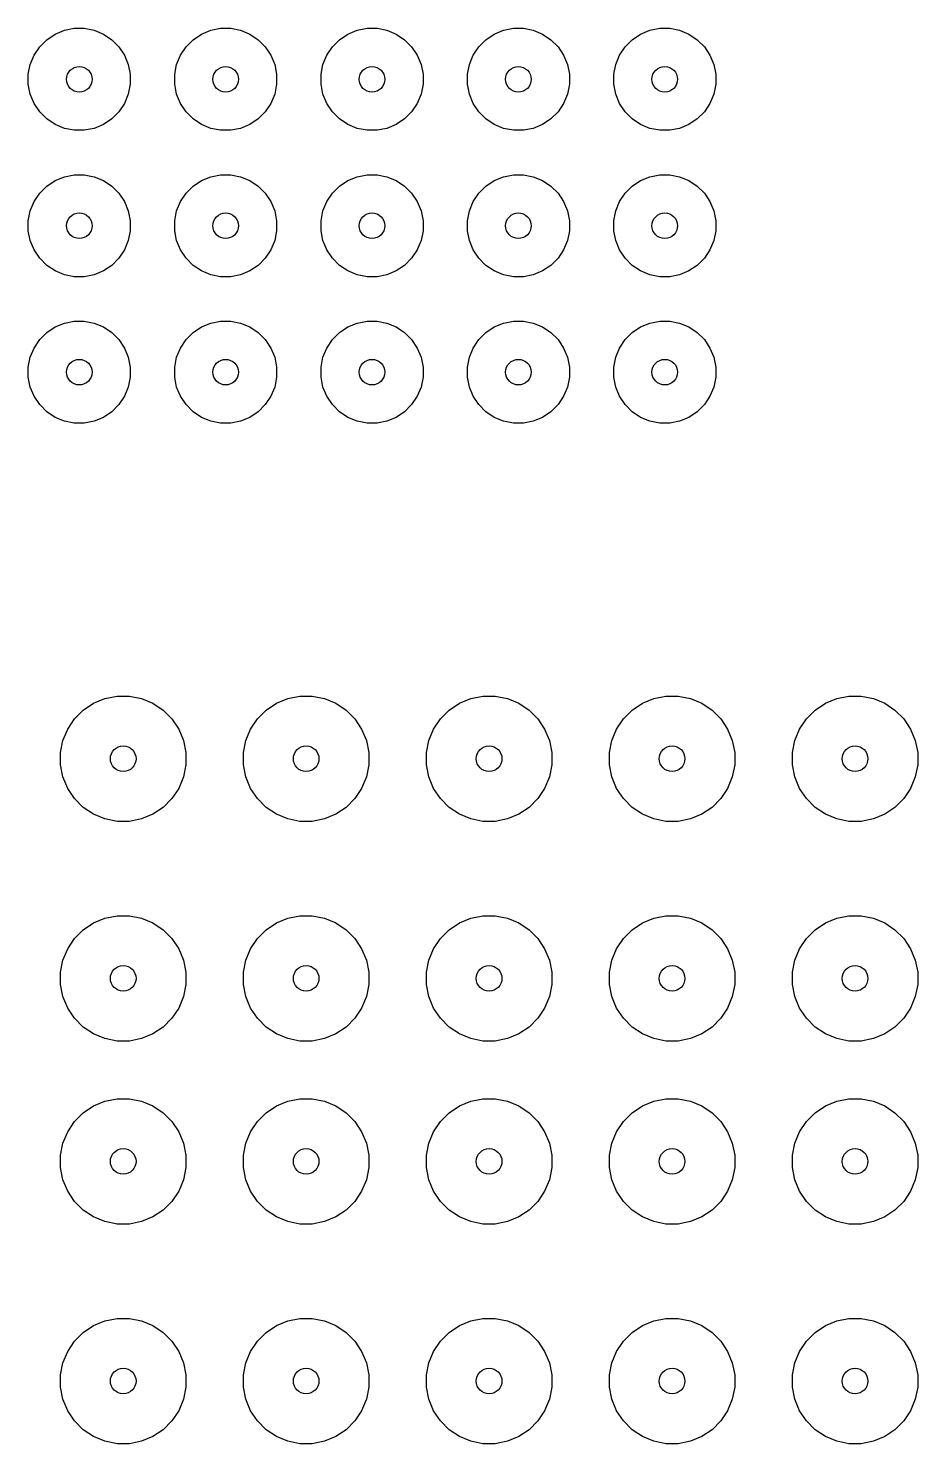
# Model space of a CAD drawing. Header units: inches. Extents: x 0.27 to 5.32, y 0.17 to 3.21.
# Drawn here: x 0.502 to 0.98, y 0.917 to 1.678 of the extents above; entities that cross this region are included whole.
import ezdxf

# ---------------------------------------------------------------- set-up
doc = ezdxf.new("R2010")
doc.units = ezdxf.units.IN
doc.header["$MEASUREMENT"] = 0
doc.layers.add('BLACK', color=250, linetype='CONTINUOUS')

msp = doc.modelspace()

# ---------------------------------------------------------------- linework, layer by layer
at = {"layer": 'BLACK', "linetype": 'CONTINUOUS'}
for p, q in [((0.51149, 1.67193), (0.51599, 1.67493)), ((0.51599, 1.67493), (0.52098, 1.677)), ((0.52098, 1.677), (0.52628, 1.67806)), ((0.52628, 1.67806), (0.53168, 1.67806)), ((0.53168, 1.67806), (0.53698, 1.677)), ((0.53698, 1.677), (0.54197, 1.67493)), ((0.54197, 1.67493), (0.54646, 1.67193)), ((0.59023, 1.67193), (0.59473, 1.67493)), ((0.59473, 1.67493), (0.59972, 1.677)), ((0.59972, 1.677), (0.60502, 1.67806)), ((0.60502, 1.67806), (0.61042, 1.67806)), ((0.61042, 1.67806), (0.61572, 1.677)), ((0.61572, 1.677), (0.62071, 1.67493)), ((0.62071, 1.67493), (0.6252, 1.67193)), ((0.66897, 1.67193), (0.67347, 1.67493)), ((0.67347, 1.67493), (0.67846, 1.677)), ((0.67846, 1.677), (0.68376, 1.67806)), ((0.68376, 1.67806), (0.68916, 1.67806)), ((0.68916, 1.67806), (0.69446, 1.677)), ((0.69446, 1.677), (0.69945, 1.67493)), ((0.69945, 1.67493), (0.70394, 1.67193)), ((0.74771, 1.67193), (0.75221, 1.67493)), ((0.75221, 1.67493), (0.7572, 1.677)), ((0.7572, 1.677), (0.7625, 1.67806)), ((0.7625, 1.67806), (0.7679, 1.67806)), ((0.7679, 1.67806), (0.7732, 1.677)), ((0.7732, 1.677), (0.77819, 1.67493)), ((0.77819, 1.67493), (0.78268, 1.67193)), ((0.82645, 1.67193), (0.83095, 1.67493)), ((0.83095, 1.67493), (0.83594, 1.677)), ((0.83594, 1.677), (0.84124, 1.67806)), ((0.84124, 1.67806), (0.84664, 1.67806)), ((0.84664, 1.67806), (0.85194, 1.677)), ((0.85194, 1.677), (0.85693, 1.67493)), ((0.85693, 1.67493), (0.86142, 1.67193)), ((0.50467, 1.66362), (0.50767, 1.66811)), ((0.50767, 1.66811), (0.51149, 1.67193)), ((0.54646, 1.67193), (0.55028, 1.66811)), ((0.55028, 1.66811), (0.55328, 1.66362)), ((0.58341, 1.66362), (0.58641, 1.66811)), ((0.58641, 1.66811), (0.59023, 1.67193)), ((0.6252, 1.67193), (0.62902, 1.66811)), ((0.62902, 1.66811), (0.63202, 1.66362)), ((0.66215, 1.66362), (0.66515, 1.66811)), ((0.66515, 1.66811), (0.66897, 1.67193)), ((0.70394, 1.67193), (0.70776, 1.66811)), ((0.70776, 1.66811), (0.71076, 1.66362)), ((0.74089, 1.66362), (0.74389, 1.66811)), ((0.74389, 1.66811), (0.74771, 1.67193)), ((0.78268, 1.67193), (0.7865, 1.66811)), ((0.7865, 1.66811), (0.7895, 1.66362)), ((0.81963, 1.66362), (0.82263, 1.66811)), ((0.82263, 1.66811), (0.82645, 1.67193)), ((0.86142, 1.67193), (0.86524, 1.66811)), ((0.86524, 1.66811), (0.86824, 1.66362)), ((0.5026, 1.65863), (0.50467, 1.66362)), ((0.55328, 1.66362), (0.55535, 1.65863)), ((0.58134, 1.65863), (0.58341, 1.66362)), ((0.63202, 1.66362), (0.63409, 1.65863)), ((0.66008, 1.65863), (0.66215, 1.66362)), ((0.71076, 1.66362), (0.71283, 1.65863)), ((0.73882, 1.65863), (0.74089, 1.66362)), ((0.7895, 1.66362), (0.79157, 1.65863)), ((0.81756, 1.65863), (0.81963, 1.66362)), ((0.86824, 1.66362), (0.87031, 1.65863)), ((0.50155, 1.65333), (0.5026, 1.65863)), ((0.50155, 1.64793), (0.50155, 1.65333)), ((0.55535, 1.65863), (0.5564, 1.65333)), ((0.5564, 1.65333), (0.5564, 1.64793)), ((0.58029, 1.65333), (0.58134, 1.65863)), ((0.58029, 1.64793), (0.58029, 1.65333)), ((0.63409, 1.65863), (0.63514, 1.65333)), ((0.63514, 1.65333), (0.63514, 1.64793)), ((0.65903, 1.65333), (0.66008, 1.65863)), ((0.65903, 1.64793), (0.65903, 1.65333)), ((0.71283, 1.65863), (0.71388, 1.65333)), ((0.71388, 1.65333), (0.71388, 1.64793)), ((0.73777, 1.65333), (0.73882, 1.65863)), ((0.73777, 1.64793), (0.73777, 1.65333)), ((0.79157, 1.65863), (0.79262, 1.65333)), ((0.79262, 1.65333), (0.79262, 1.64793)), ((0.81651, 1.65333), (0.81756, 1.65863)), ((0.81651, 1.64793), (0.81651, 1.65333)), ((0.87031, 1.65863), (0.87136, 1.65333)), ((0.87136, 1.65333), (0.87136, 1.64793)), ((0.5026, 1.64263), (0.50155, 1.64793)), ((0.5564, 1.64793), (0.55535, 1.64263)), ((0.58134, 1.64263), (0.58029, 1.64793)), ((0.63514, 1.64793), (0.63409, 1.64263)), ((0.66008, 1.64263), (0.65903, 1.64793)), ((0.71388, 1.64793), (0.71283, 1.64263)), ((0.73882, 1.64263), (0.73777, 1.64793)), ((0.79262, 1.64793), (0.79157, 1.64263)), ((0.81756, 1.64263), (0.81651, 1.64793)), ((0.87136, 1.64793), (0.87031, 1.64263)), ((0.50467, 1.63764), (0.5026, 1.64263)), ((0.50767, 1.63315), (0.50467, 1.63764)), ((0.55328, 1.63764), (0.55028, 1.63315)), ((0.55535, 1.64263), (0.55328, 1.63764)), ((0.58341, 1.63764), (0.58134, 1.64263)), ((0.58641, 1.63315), (0.58341, 1.63764)), ((0.63202, 1.63764), (0.62902, 1.63315)), ((0.63409, 1.64263), (0.63202, 1.63764)), ((0.66215, 1.63764), (0.66008, 1.64263)), ((0.66515, 1.63315), (0.66215, 1.63764)), ((0.71076, 1.63764), (0.70776, 1.63315)), ((0.71283, 1.64263), (0.71076, 1.63764)), ((0.74089, 1.63764), (0.73882, 1.64263)), ((0.74389, 1.63315), (0.74089, 1.63764)), ((0.7895, 1.63764), (0.7865, 1.63315)), ((0.79157, 1.64263), (0.7895, 1.63764)), ((0.81963, 1.63764), (0.81756, 1.64263)), ((0.82263, 1.63315), (0.81963, 1.63764)), ((0.86824, 1.63764), (0.86524, 1.63315)), ((0.87031, 1.64263), (0.86824, 1.63764)), ((0.51149, 1.62933), (0.50767, 1.63315)), ((0.51599, 1.62633), (0.51149, 1.62933)), ((0.54646, 1.62933), (0.54197, 1.62633)), ((0.55028, 1.63315), (0.54646, 1.62933)), ((0.59023, 1.62933), (0.58641, 1.63315)), ((0.59473, 1.62633), (0.59023, 1.62933)), ((0.6252, 1.62933), (0.62071, 1.62633)), ((0.62902, 1.63315), (0.6252, 1.62933)), ((0.66897, 1.62933), (0.66515, 1.63315)), ((0.67347, 1.62633), (0.66897, 1.62933)), ((0.70394, 1.62933), (0.69945, 1.62633)), ((0.70776, 1.63315), (0.70394, 1.62933)), ((0.74771, 1.62933), (0.74389, 1.63315)), ((0.75221, 1.62633), (0.74771, 1.62933)), ((0.78268, 1.62933), (0.77819, 1.62633)), ((0.7865, 1.63315), (0.78268, 1.62933)), ((0.82645, 1.62933), (0.82263, 1.63315)), ((0.83095, 1.62633), (0.82645, 1.62933)), ((0.86142, 1.62933), (0.85693, 1.62633)), ((0.86524, 1.63315), (0.86142, 1.62933)), ((0.52098, 1.62426), (0.51599, 1.62633)), ((0.52628, 1.6232), (0.52098, 1.62426)), ((0.53168, 1.6232), (0.52628, 1.6232)), ((0.53698, 1.62426), (0.53168, 1.6232)), ((0.54197, 1.62633), (0.53698, 1.62426)), ((0.59972, 1.62426), (0.59473, 1.62633)), ((0.60502, 1.6232), (0.59972, 1.62426)), ((0.61042, 1.6232), (0.60502, 1.6232)), ((0.61572, 1.62426), (0.61042, 1.6232)), ((0.62071, 1.62633), (0.61572, 1.62426)), ((0.67846, 1.62426), (0.67347, 1.62633)), ((0.68376, 1.6232), (0.67846, 1.62426)), ((0.68916, 1.6232), (0.68376, 1.6232)), ((0.69446, 1.62426), (0.68916, 1.6232)), ((0.69945, 1.62633), (0.69446, 1.62426)), ((0.7572, 1.62426), (0.75221, 1.62633)), ((0.7625, 1.6232), (0.7572, 1.62426)), ((0.7679, 1.6232), (0.7625, 1.6232)), ((0.7732, 1.62426), (0.7679, 1.6232)), ((0.77819, 1.62633), (0.7732, 1.62426)), ((0.83594, 1.62426), (0.83095, 1.62633)), ((0.84124, 1.6232), (0.83594, 1.62426)), ((0.84664, 1.6232), (0.84124, 1.6232)), ((0.85194, 1.62426), (0.84664, 1.6232)), ((0.85693, 1.62633), (0.85194, 1.62426)), ((0.52098, 1.59826), (0.52628, 1.59932)), ((0.52628, 1.59932), (0.53168, 1.59932)), ((0.53168, 1.59932), (0.53698, 1.59826)), ((0.59972, 1.59826), (0.60502, 1.59932)), ((0.60502, 1.59932), (0.61042, 1.59932)), ((0.61042, 1.59932), (0.61572, 1.59826)), ((0.67846, 1.59826), (0.68376, 1.59932)), ((0.68376, 1.59932), (0.68916, 1.59932)), ((0.68916, 1.59932), (0.69446, 1.59826)), ((0.7572, 1.59826), (0.7625, 1.59932)), ((0.7625, 1.59932), (0.7679, 1.59932)), ((0.7679, 1.59932), (0.7732, 1.59826)), ((0.83594, 1.59826), (0.84124, 1.59932)), ((0.84124, 1.59932), (0.84664, 1.59932)), ((0.84664, 1.59932), (0.85194, 1.59826)), ((0.50767, 1.58937), (0.51149, 1.59319)), ((0.51149, 1.59319), (0.51599, 1.59619)), ((0.51599, 1.59619), (0.52098, 1.59826)), ((0.53698, 1.59826), (0.54197, 1.59619)), ((0.54197, 1.59619), (0.54646, 1.59319)), ((0.54646, 1.59319), (0.55028, 1.58937)), ((0.58641, 1.58937), (0.59023, 1.59319)), ((0.59023, 1.59319), (0.59473, 1.59619)), ((0.59473, 1.59619), (0.59972, 1.59826)), ((0.61572, 1.59826), (0.62071, 1.59619)), ((0.62071, 1.59619), (0.6252, 1.59319)), ((0.6252, 1.59319), (0.62902, 1.58937)), ((0.66515, 1.58937), (0.66897, 1.59319)), ((0.66897, 1.59319), (0.67347, 1.59619)), ((0.67347, 1.59619), (0.67846, 1.59826)), ((0.69446, 1.59826), (0.69945, 1.59619)), ((0.69945, 1.59619), (0.70394, 1.59319)), ((0.70394, 1.59319), (0.70776, 1.58937)), ((0.74389, 1.58937), (0.74771, 1.59319)), ((0.74771, 1.59319), (0.75221, 1.59619)), ((0.75221, 1.59619), (0.7572, 1.59826)), ((0.7732, 1.59826), (0.77819, 1.59619)), ((0.77819, 1.59619), (0.78268, 1.59319)), ((0.78268, 1.59319), (0.7865, 1.58937)), ((0.82263, 1.58937), (0.82645, 1.59319)), ((0.82645, 1.59319), (0.83095, 1.59619)), ((0.83095, 1.59619), (0.83594, 1.59826)), ((0.85194, 1.59826), (0.85693, 1.59619)), ((0.85693, 1.59619), (0.86142, 1.59319)), ((0.86142, 1.59319), (0.86524, 1.58937)), ((0.5026, 1.57989), (0.50467, 1.58488)), ((0.50467, 1.58488), (0.50767, 1.58937)), ((0.55028, 1.58937), (0.55328, 1.58488)), ((0.55328, 1.58488), (0.55535, 1.57989)), ((0.58134, 1.57989), (0.58341, 1.58488)), ((0.58341, 1.58488), (0.58641, 1.58937)), ((0.62902, 1.58937), (0.63202, 1.58488)), ((0.63202, 1.58488), (0.63409, 1.57989)), ((0.66008, 1.57989), (0.66215, 1.58488)), ((0.66215, 1.58488), (0.66515, 1.58937)), ((0.70776, 1.58937), (0.71076, 1.58488)), ((0.71076, 1.58488), (0.71283, 1.57989)), ((0.73882, 1.57989), (0.74089, 1.58488)), ((0.74089, 1.58488), (0.74389, 1.58937)), ((0.7865, 1.58937), (0.7895, 1.58488)), ((0.7895, 1.58488), (0.79157, 1.57989)), ((0.81756, 1.57989), (0.81963, 1.58488)), ((0.81963, 1.58488), (0.82263, 1.58937)), ((0.86524, 1.58937), (0.86824, 1.58488)), ((0.86824, 1.58488), (0.87031, 1.57989)), ((0.50155, 1.57459), (0.5026, 1.57989)), ((0.55535, 1.57989), (0.5564, 1.57459)), ((0.58029, 1.57459), (0.58134, 1.57989)), ((0.63409, 1.57989), (0.63514, 1.57459)), ((0.65903, 1.57459), (0.66008, 1.57989)), ((0.71283, 1.57989), (0.71388, 1.57459)), ((0.73777, 1.57459), (0.73882, 1.57989)), ((0.79157, 1.57989), (0.79262, 1.57459)), ((0.81651, 1.57459), (0.81756, 1.57989)), ((0.87031, 1.57989), (0.87136, 1.57459)), ((0.50155, 1.56919), (0.50155, 1.57459)), ((0.5026, 1.56389), (0.50155, 1.56919)), ((0.5564, 1.56919), (0.55535, 1.56389)), ((0.5564, 1.57459), (0.5564, 1.56919)), ((0.58029, 1.56919), (0.58029, 1.57459)), ((0.58134, 1.56389), (0.58029, 1.56919)), ((0.63514, 1.56919), (0.63409, 1.56389)), ((0.63514, 1.57459), (0.63514, 1.56919)), ((0.65903, 1.56919), (0.65903, 1.57459)), ((0.66008, 1.56389), (0.65903, 1.56919)), ((0.71388, 1.56919), (0.71283, 1.56389)), ((0.71388, 1.57459), (0.71388, 1.56919)), ((0.73777, 1.56919), (0.73777, 1.57459)), ((0.73882, 1.56389), (0.73777, 1.56919)), ((0.79262, 1.56919), (0.79157, 1.56389)), ((0.79262, 1.57459), (0.79262, 1.56919)), ((0.81651, 1.56919), (0.81651, 1.57459)), ((0.81756, 1.56389), (0.81651, 1.56919)), ((0.87136, 1.56919), (0.87031, 1.56389)), ((0.87136, 1.57459), (0.87136, 1.56919)), ((0.50467, 1.5589), (0.5026, 1.56389)), ((0.55535, 1.56389), (0.55328, 1.5589)), ((0.58341, 1.5589), (0.58134, 1.56389)), ((0.63409, 1.56389), (0.63202, 1.5589)), ((0.66215, 1.5589), (0.66008, 1.56389)), ((0.71283, 1.56389), (0.71076, 1.5589)), ((0.74089, 1.5589), (0.73882, 1.56389)), ((0.79157, 1.56389), (0.7895, 1.5589)), ((0.81963, 1.5589), (0.81756, 1.56389)), ((0.87031, 1.56389), (0.86824, 1.5589)), ((0.50767, 1.55441), (0.50467, 1.5589)), ((0.51149, 1.55059), (0.50767, 1.55441)), ((0.55028, 1.55441), (0.54646, 1.55059)), ((0.55328, 1.5589), (0.55028, 1.55441)), ((0.58641, 1.55441), (0.58341, 1.5589)), ((0.59023, 1.55059), (0.58641, 1.55441)), ((0.62902, 1.55441), (0.6252, 1.55059)), ((0.63202, 1.5589), (0.62902, 1.55441)), ((0.66515, 1.55441), (0.66215, 1.5589)), ((0.66897, 1.55059), (0.66515, 1.55441)), ((0.70776, 1.55441), (0.70394, 1.55059)), ((0.71076, 1.5589), (0.70776, 1.55441)), ((0.74389, 1.55441), (0.74089, 1.5589)), ((0.74771, 1.55059), (0.74389, 1.55441)), ((0.7865, 1.55441), (0.78268, 1.55059)), ((0.7895, 1.5589), (0.7865, 1.55441)), ((0.82263, 1.55441), (0.81963, 1.5589)), ((0.82645, 1.55059), (0.82263, 1.55441)), ((0.86524, 1.55441), (0.86142, 1.55059)), ((0.86824, 1.5589), (0.86524, 1.55441)), ((0.51599, 1.54758), (0.51149, 1.55059)), ((0.52098, 1.54552), (0.51599, 1.54758)), ((0.52628, 1.54446), (0.52098, 1.54552)), ((0.53698, 1.54552), (0.53168, 1.54446)), ((0.54197, 1.54758), (0.53698, 1.54552)), ((0.54646, 1.55059), (0.54197, 1.54758)), ((0.59473, 1.54758), (0.59023, 1.55059)), ((0.59972, 1.54552), (0.59473, 1.54758)), ((0.60502, 1.54446), (0.59972, 1.54552)), ((0.61572, 1.54552), (0.61042, 1.54446)), ((0.62071, 1.54758), (0.61572, 1.54552)), ((0.6252, 1.55059), (0.62071, 1.54758)), ((0.67347, 1.54758), (0.66897, 1.55059)), ((0.67846, 1.54552), (0.67347, 1.54758)), ((0.68376, 1.54446), (0.67846, 1.54552)), ((0.69446, 1.54552), (0.68916, 1.54446)), ((0.69945, 1.54758), (0.69446, 1.54552)), ((0.70394, 1.55059), (0.69945, 1.54758)), ((0.75221, 1.54758), (0.74771, 1.55059)), ((0.7572, 1.54552), (0.75221, 1.54758)), ((0.7625, 1.54446), (0.7572, 1.54552)), ((0.7732, 1.54552), (0.7679, 1.54446)), ((0.77819, 1.54758), (0.7732, 1.54552)), ((0.78268, 1.55059), (0.77819, 1.54758)), ((0.83095, 1.54758), (0.82645, 1.55059)), ((0.83594, 1.54552), (0.83095, 1.54758)), ((0.84124, 1.54446), (0.83594, 1.54552)), ((0.85194, 1.54552), (0.84664, 1.54446)), ((0.85693, 1.54758), (0.85194, 1.54552)), ((0.86142, 1.55059), (0.85693, 1.54758)), ((0.53168, 1.54446), (0.52628, 1.54446)), ((0.61042, 1.54446), (0.60502, 1.54446)), ((0.68916, 1.54446), (0.68376, 1.54446)), ((0.7679, 1.54446), (0.7625, 1.54446)), ((0.84664, 1.54446), (0.84124, 1.54446)), ((0.51149, 1.51445), (0.51599, 1.51745)), ((0.51599, 1.51745), (0.52098, 1.51952)), ((0.52098, 1.51952), (0.52628, 1.52058)), ((0.52628, 1.52058), (0.53168, 1.52058)), ((0.53168, 1.52058), (0.53698, 1.51952)), ((0.53698, 1.51952), (0.54197, 1.51745)), ((0.54197, 1.51745), (0.54646, 1.51445)), ((0.59023, 1.51445), (0.59473, 1.51745)), ((0.59473, 1.51745), (0.59972, 1.51952)), ((0.59972, 1.51952), (0.60502, 1.52058)), ((0.60502, 1.52058), (0.61042, 1.52058)), ((0.61042, 1.52058), (0.61572, 1.51952)), ((0.61572, 1.51952), (0.62071, 1.51745)), ((0.62071, 1.51745), (0.6252, 1.51445)), ((0.66897, 1.51445), (0.67347, 1.51745)), ((0.67347, 1.51745), (0.67846, 1.51952)), ((0.67846, 1.51952), (0.68376, 1.52058)), ((0.68376, 1.52058), (0.68916, 1.52058)), ((0.68916, 1.52058), (0.69446, 1.51952)), ((0.69446, 1.51952), (0.69945, 1.51745)), ((0.69945, 1.51745), (0.70394, 1.51445)), ((0.74771, 1.51445), (0.75221, 1.51745)), ((0.75221, 1.51745), (0.7572, 1.51952)), ((0.7572, 1.51952), (0.7625, 1.52058)), ((0.7625, 1.52058), (0.7679, 1.52058)), ((0.7679, 1.52058), (0.7732, 1.51952)), ((0.7732, 1.51952), (0.77819, 1.51745)), ((0.77819, 1.51745), (0.78268, 1.51445)), ((0.82645, 1.51445), (0.83095, 1.51745)), ((0.83095, 1.51745), (0.83594, 1.51952)), ((0.83594, 1.51952), (0.84124, 1.52058)), ((0.84124, 1.52058), (0.84664, 1.52058)), ((0.84664, 1.52058), (0.85194, 1.51952)), ((0.85194, 1.51952), (0.85693, 1.51745)), ((0.85693, 1.51745), (0.86142, 1.51445)), ((0.50467, 1.50614), (0.50767, 1.51063)), ((0.50767, 1.51063), (0.51149, 1.51445)), ((0.54646, 1.51445), (0.55028, 1.51063)), ((0.55028, 1.51063), (0.55328, 1.50614)), ((0.58341, 1.50614), (0.58641, 1.51063)), ((0.58641, 1.51063), (0.59023, 1.51445)), ((0.6252, 1.51445), (0.62902, 1.51063)), ((0.62902, 1.51063), (0.63202, 1.50614)), ((0.66215, 1.50614), (0.66515, 1.51063)), ((0.66515, 1.51063), (0.66897, 1.51445)), ((0.70394, 1.51445), (0.70776, 1.51063)), ((0.70776, 1.51063), (0.71076, 1.50614)), ((0.74089, 1.50614), (0.74389, 1.51063)), ((0.74389, 1.51063), (0.74771, 1.51445)), ((0.78268, 1.51445), (0.7865, 1.51063)), ((0.7865, 1.51063), (0.7895, 1.50614)), ((0.81963, 1.50614), (0.82263, 1.51063)), ((0.82263, 1.51063), (0.82645, 1.51445)), ((0.86142, 1.51445), (0.86524, 1.51063)), ((0.86524, 1.51063), (0.86824, 1.50614)), ((0.50155, 1.49585), (0.5026, 1.50115)), ((0.5026, 1.50115), (0.50467, 1.50614)), ((0.55328, 1.50614), (0.55535, 1.50115)), ((0.55535, 1.50115), (0.5564, 1.49585)), ((0.58029, 1.49585), (0.58134, 1.50115)), ((0.58134, 1.50115), (0.58341, 1.50614)), ((0.63202, 1.50614), (0.63409, 1.50115)), ((0.63409, 1.50115), (0.63514, 1.49585)), ((0.65903, 1.49585), (0.66008, 1.50115)), ((0.66008, 1.50115), (0.66215, 1.50614)), ((0.71076, 1.50614), (0.71283, 1.50115)), ((0.71283, 1.50115), (0.71388, 1.49585)), ((0.73777, 1.49585), (0.73882, 1.50115)), ((0.73882, 1.50115), (0.74089, 1.50614)), ((0.7895, 1.50614), (0.79157, 1.50115)), ((0.79157, 1.50115), (0.79262, 1.49585)), ((0.81651, 1.49585), (0.81756, 1.50115)), ((0.81756, 1.50115), (0.81963, 1.50614)), ((0.86824, 1.50614), (0.87031, 1.50115)), ((0.87031, 1.50115), (0.87136, 1.49585)), ((0.50155, 1.49045), (0.50155, 1.49585)), ((0.5564, 1.49585), (0.5564, 1.49045)), ((0.58029, 1.49045), (0.58029, 1.49585)), ((0.63514, 1.49585), (0.63514, 1.49045)), ((0.65903, 1.49045), (0.65903, 1.49585)), ((0.71388, 1.49585), (0.71388, 1.49045)), ((0.73777, 1.49045), (0.73777, 1.49585)), ((0.79262, 1.49585), (0.79262, 1.49045)), ((0.81651, 1.49045), (0.81651, 1.49585)), ((0.87136, 1.49585), (0.87136, 1.49045)), ((0.5026, 1.48515), (0.50155, 1.49045)), ((0.50467, 1.48016), (0.5026, 1.48515)), ((0.55535, 1.48515), (0.55328, 1.48016)), ((0.5564, 1.49045), (0.55535, 1.48515)), ((0.58134, 1.48515), (0.58029, 1.49045)), ((0.58341, 1.48016), (0.58134, 1.48515)), ((0.63409, 1.48515), (0.63202, 1.48016)), ((0.63514, 1.49045), (0.63409, 1.48515)), ((0.66008, 1.48515), (0.65903, 1.49045)), ((0.66215, 1.48016), (0.66008, 1.48515)), ((0.71283, 1.48515), (0.71076, 1.48016)), ((0.71388, 1.49045), (0.71283, 1.48515)), ((0.73882, 1.48515), (0.73777, 1.49045)), ((0.74089, 1.48016), (0.73882, 1.48515)), ((0.79157, 1.48515), (0.7895, 1.48016)), ((0.79262, 1.49045), (0.79157, 1.48515)), ((0.81756, 1.48515), (0.81651, 1.49045)), ((0.81963, 1.48016), (0.81756, 1.48515)), ((0.87031, 1.48515), (0.86824, 1.48016)), ((0.87136, 1.49045), (0.87031, 1.48515)), ((0.50767, 1.47567), (0.50467, 1.48016)), ((0.55328, 1.48016), (0.55028, 1.47567)), ((0.58641, 1.47567), (0.58341, 1.48016)), ((0.63202, 1.48016), (0.62902, 1.47567)), ((0.66515, 1.47567), (0.66215, 1.48016)), ((0.71076, 1.48016), (0.70776, 1.47567)), ((0.74389, 1.47567), (0.74089, 1.48016)), ((0.7895, 1.48016), (0.7865, 1.47567)), ((0.82263, 1.47567), (0.81963, 1.48016)), ((0.86824, 1.48016), (0.86524, 1.47567)), ((0.51149, 1.47185), (0.50767, 1.47567)), ((0.51599, 1.46884), (0.51149, 1.47185)), ((0.54646, 1.47185), (0.54197, 1.46884)), ((0.55028, 1.47567), (0.54646, 1.47185)), ((0.59023, 1.47185), (0.58641, 1.47567)), ((0.59473, 1.46884), (0.59023, 1.47185)), ((0.6252, 1.47185), (0.62071, 1.46884)), ((0.62902, 1.47567), (0.6252, 1.47185)), ((0.66897, 1.47185), (0.66515, 1.47567)), ((0.67347, 1.46884), (0.66897, 1.47185)), ((0.70394, 1.47185), (0.69945, 1.46884)), ((0.70776, 1.47567), (0.70394, 1.47185)), ((0.74771, 1.47185), (0.74389, 1.47567)), ((0.75221, 1.46884), (0.74771, 1.47185)), ((0.78268, 1.47185), (0.77819, 1.46884)), ((0.7865, 1.47567), (0.78268, 1.47185)), ((0.82645, 1.47185), (0.82263, 1.47567)), ((0.83095, 1.46884), (0.82645, 1.47185)), ((0.86142, 1.47185), (0.85693, 1.46884)), ((0.86524, 1.47567), (0.86142, 1.47185)), ((0.52098, 1.46678), (0.51599, 1.46884)), ((0.52628, 1.46572), (0.52098, 1.46678)), ((0.53168, 1.46572), (0.52628, 1.46572)), ((0.53698, 1.46678), (0.53168, 1.46572)), ((0.54197, 1.46884), (0.53698, 1.46678)), ((0.59972, 1.46678), (0.59473, 1.46884)), ((0.60502, 1.46572), (0.59972, 1.46678)), ((0.61042, 1.46572), (0.60502, 1.46572)), ((0.61572, 1.46678), (0.61042, 1.46572)), ((0.62071, 1.46884), (0.61572, 1.46678)), ((0.67846, 1.46678), (0.67347, 1.46884)), ((0.68376, 1.46572), (0.67846, 1.46678)), ((0.68916, 1.46572), (0.68376, 1.46572)), ((0.69446, 1.46678), (0.68916, 1.46572)), ((0.69945, 1.46884), (0.69446, 1.46678)), ((0.7572, 1.46678), (0.75221, 1.46884)), ((0.7625, 1.46572), (0.7572, 1.46678)), ((0.7679, 1.46572), (0.7625, 1.46572)), ((0.7732, 1.46678), (0.7679, 1.46572)), ((0.77819, 1.46884), (0.7732, 1.46678)), ((0.83594, 1.46678), (0.83095, 1.46884)), ((0.84124, 1.46572), (0.83594, 1.46678)), ((0.84664, 1.46572), (0.84124, 1.46572)), ((0.85194, 1.46678), (0.84664, 1.46572)), ((0.85693, 1.46884), (0.85194, 1.46678)), ((0.53664, 1.31514), (0.54277, 1.31768)), ((0.54277, 1.31768), (0.54928, 1.31897)), ((0.54928, 1.31897), (0.55592, 1.31897)), ((0.55592, 1.31897), (0.56243, 1.31768)), ((0.56243, 1.31768), (0.56856, 1.31514)), ((0.63506, 1.31514), (0.6412, 1.31768)), ((0.6412, 1.31768), (0.6477, 1.31897)), ((0.6477, 1.31897), (0.65434, 1.31897)), ((0.65434, 1.31897), (0.66085, 1.31768)), ((0.66085, 1.31768), (0.66698, 1.31514)), ((0.73349, 1.31514), (0.73962, 1.31768)), ((0.73962, 1.31768), (0.74613, 1.31897)), ((0.74613, 1.31897), (0.75277, 1.31897)), ((0.75277, 1.31897), (0.75928, 1.31768)), ((0.75928, 1.31768), (0.76541, 1.31514)), ((0.83191, 1.31514), (0.83805, 1.31768)), ((0.83805, 1.31768), (0.84456, 1.31897)), ((0.84456, 1.31897), (0.85119, 1.31897)), ((0.85119, 1.31897), (0.8577, 1.31768)), ((0.8577, 1.31768), (0.86383, 1.31514)), ((0.93034, 1.31514), (0.93647, 1.31768)), ((0.93647, 1.31768), (0.94298, 1.31897)), ((0.94298, 1.31897), (0.94962, 1.31897)), ((0.94962, 1.31897), (0.95613, 1.31768)), ((0.95613, 1.31768), (0.96226, 1.31514)), ((0.52643, 1.30676), (0.53112, 1.31145)), ((0.53112, 1.31145), (0.53664, 1.31514)), ((0.56856, 1.31514), (0.57408, 1.31145)), ((0.57408, 1.31145), (0.57877, 1.30676)), ((0.62485, 1.30676), (0.62954, 1.31145)), ((0.62954, 1.31145), (0.63506, 1.31514)), ((0.66698, 1.31514), (0.6725, 1.31145)), ((0.6725, 1.31145), (0.6772, 1.30676)), ((0.72328, 1.30676), (0.72797, 1.31145)), ((0.72797, 1.31145), (0.73349, 1.31514)), ((0.76541, 1.31514), (0.77093, 1.31145)), ((0.77093, 1.31145), (0.77562, 1.30676)), ((0.8217, 1.30676), (0.82639, 1.31145)), ((0.82639, 1.31145), (0.83191, 1.31514)), ((0.86383, 1.31514), (0.86935, 1.31145)), ((0.86935, 1.31145), (0.87405, 1.30676)), ((0.92013, 1.30676), (0.92482, 1.31145)), ((0.92482, 1.31145), (0.93034, 1.31514)), ((0.96226, 1.31514), (0.96778, 1.31145)), ((0.96778, 1.31145), (0.97247, 1.30676)), ((0.52274, 1.30124), (0.52643, 1.30676)), ((0.57877, 1.30676), (0.58246, 1.30124)), ((0.62116, 1.30124), (0.62485, 1.30676)), ((0.6772, 1.30676), (0.68088, 1.30124)), ((0.71959, 1.30124), (0.72328, 1.30676)), ((0.77562, 1.30676), (0.77931, 1.30124)), ((0.81801, 1.30124), (0.8217, 1.30676)), ((0.87405, 1.30676), (0.87773, 1.30124)), ((0.91644, 1.30124), (0.92013, 1.30676)), ((0.97247, 1.30676), (0.97616, 1.30124)), ((0.5189, 1.28859), (0.5202, 1.2951)), ((0.5202, 1.2951), (0.52274, 1.30124)), ((0.58246, 1.30124), (0.585, 1.2951)), ((0.585, 1.2951), (0.58629, 1.28859)), ((0.61733, 1.28859), (0.61862, 1.2951)), ((0.61862, 1.2951), (0.62116, 1.30124)), ((0.68088, 1.30124), (0.68342, 1.2951)), ((0.68342, 1.2951), (0.68472, 1.28859)), ((0.71575, 1.28859), (0.71705, 1.2951)), ((0.71705, 1.2951), (0.71959, 1.30124)), ((0.77931, 1.30124), (0.78185, 1.2951)), ((0.78185, 1.2951), (0.78314, 1.28859)), ((0.81418, 1.28859), (0.81547, 1.2951)), ((0.81547, 1.2951), (0.81801, 1.30124)), ((0.87773, 1.30124), (0.88027, 1.2951)), ((0.88027, 1.2951), (0.88157, 1.28859)), ((0.9126, 1.28859), (0.9139, 1.2951)), ((0.9139, 1.2951), (0.91644, 1.30124)), ((0.97616, 1.30124), (0.9787, 1.2951)), ((0.9787, 1.2951), (0.97999, 1.28859)), ((0.5189, 1.28196), (0.5189, 1.28859)), ((0.58629, 1.28859), (0.58629, 1.28196)), ((0.61733, 1.28196), (0.61733, 1.28859)), ((0.68472, 1.28859), (0.68472, 1.28196)), ((0.71575, 1.28196), (0.71575, 1.28859)), ((0.78314, 1.28859), (0.78314, 1.28196)), ((0.81418, 1.28196), (0.81418, 1.28859)), ((0.88157, 1.28859), (0.88157, 1.28196)), ((0.9126, 1.28196), (0.9126, 1.28859)), ((0.97999, 1.28859), (0.97999, 1.28196)), ((0.5202, 1.27545), (0.5189, 1.28196)), ((0.58629, 1.28196), (0.585, 1.27545)), ((0.61862, 1.27545), (0.61733, 1.28196)), ((0.68472, 1.28196), (0.68342, 1.27545)), ((0.71705, 1.27545), (0.71575, 1.28196)), ((0.78314, 1.28196), (0.78185, 1.27545)), ((0.81547, 1.27545), (0.81418, 1.28196)), ((0.88157, 1.28196), (0.88027, 1.27545)), ((0.9139, 1.27545), (0.9126, 1.28196)), ((0.97999, 1.28196), (0.9787, 1.27545)), ((0.52274, 1.26931), (0.5202, 1.27545)), ((0.585, 1.27545), (0.58246, 1.26931)), ((0.62116, 1.26931), (0.61862, 1.27545)), ((0.68342, 1.27545), (0.68088, 1.26931)), ((0.71959, 1.26931), (0.71705, 1.27545)), ((0.78185, 1.27545), (0.77931, 1.26931)), ((0.81801, 1.26931), (0.81547, 1.27545)), ((0.88027, 1.27545), (0.87773, 1.26931)), ((0.91644, 1.26931), (0.9139, 1.27545)), ((0.9787, 1.27545), (0.97616, 1.26931)), ((0.52643, 1.2638), (0.52274, 1.26931)), ((0.53112, 1.2591), (0.52643, 1.2638)), ((0.57877, 1.2638), (0.57408, 1.2591)), ((0.58246, 1.26931), (0.57877, 1.2638)), ((0.62485, 1.2638), (0.62116, 1.26931)), ((0.62954, 1.2591), (0.62485, 1.2638)), ((0.6772, 1.2638), (0.6725, 1.2591)), ((0.68088, 1.26931), (0.6772, 1.2638)), ((0.72328, 1.2638), (0.71959, 1.26931)), ((0.72797, 1.2591), (0.72328, 1.2638)), ((0.77562, 1.2638), (0.77093, 1.2591)), ((0.77931, 1.26931), (0.77562, 1.2638)), ((0.8217, 1.2638), (0.81801, 1.26931)), ((0.82639, 1.2591), (0.8217, 1.2638)), ((0.87405, 1.2638), (0.86935, 1.2591)), ((0.87773, 1.26931), (0.87405, 1.2638)), ((0.92013, 1.2638), (0.91644, 1.26931)), ((0.92482, 1.2591), (0.92013, 1.2638)), ((0.97247, 1.2638), (0.96778, 1.2591)), ((0.97616, 1.26931), (0.97247, 1.2638)), ((0.53664, 1.25542), (0.53112, 1.2591)), ((0.57408, 1.2591), (0.56856, 1.25542)), ((0.63506, 1.25542), (0.62954, 1.2591)), ((0.6725, 1.2591), (0.66698, 1.25542)), ((0.73349, 1.25542), (0.72797, 1.2591)), ((0.77093, 1.2591), (0.76541, 1.25542)), ((0.83191, 1.25542), (0.82639, 1.2591)), ((0.86935, 1.2591), (0.86383, 1.25542)), ((0.93034, 1.25542), (0.92482, 1.2591)), ((0.96778, 1.2591), (0.96226, 1.25542)), ((0.54277, 1.25288), (0.53664, 1.25542)), ((0.54928, 1.25158), (0.54277, 1.25288)), ((0.55592, 1.25158), (0.54928, 1.25158)), ((0.56243, 1.25288), (0.55592, 1.25158)), ((0.56856, 1.25542), (0.56243, 1.25288)), ((0.6412, 1.25288), (0.63506, 1.25542)), ((0.6477, 1.25158), (0.6412, 1.25288)), ((0.65434, 1.25158), (0.6477, 1.25158)), ((0.66085, 1.25288), (0.65434, 1.25158)), ((0.66698, 1.25542), (0.66085, 1.25288)), ((0.73962, 1.25288), (0.73349, 1.25542)), ((0.74613, 1.25158), (0.73962, 1.25288)), ((0.75277, 1.25158), (0.74613, 1.25158)), ((0.75928, 1.25288), (0.75277, 1.25158)), ((0.76541, 1.25542), (0.75928, 1.25288)), ((0.83805, 1.25288), (0.83191, 1.25542)), ((0.84456, 1.25158), (0.83805, 1.25288)), ((0.85119, 1.25158), (0.84456, 1.25158)), ((0.8577, 1.25288), (0.85119, 1.25158)), ((0.86383, 1.25542), (0.8577, 1.25288)), ((0.93647, 1.25288), (0.93034, 1.25542)), ((0.94298, 1.25158), (0.93647, 1.25288)), ((0.94962, 1.25158), (0.94298, 1.25158)), ((0.95613, 1.25288), (0.94962, 1.25158)), ((0.96226, 1.25542), (0.95613, 1.25288)), ((0.53112, 1.19334), (0.53664, 1.19703)), ((0.53664, 1.19703), (0.54277, 1.19957)), ((0.54277, 1.19957), (0.54928, 1.20086)), ((0.54928, 1.20086), (0.55592, 1.20086)), ((0.55592, 1.20086), (0.56243, 1.19957)), ((0.56243, 1.19957), (0.56856, 1.19703)), ((0.56856, 1.19703), (0.57408, 1.19334)), ((0.62954, 1.19334), (0.63506, 1.19703)), ((0.63506, 1.19703), (0.6412, 1.19957)), ((0.6412, 1.19957), (0.6477, 1.20086)), ((0.6477, 1.20086), (0.65434, 1.20086)), ((0.65434, 1.20086), (0.66085, 1.19957)), ((0.66085, 1.19957), (0.66698, 1.19703)), ((0.66698, 1.19703), (0.6725, 1.19334)), ((0.72797, 1.19334), (0.73349, 1.19703)), ((0.73349, 1.19703), (0.73962, 1.19957)), ((0.73962, 1.19957), (0.74613, 1.20086)), ((0.74613, 1.20086), (0.75277, 1.20086)), ((0.75277, 1.20086), (0.75928, 1.19957)), ((0.75928, 1.19957), (0.76541, 1.19703)), ((0.76541, 1.19703), (0.77093, 1.19334)), ((0.82639, 1.19334), (0.83191, 1.19703)), ((0.83191, 1.19703), (0.83805, 1.19957)), ((0.83805, 1.19957), (0.84456, 1.20086)), ((0.84456, 1.20086), (0.85119, 1.20086)), ((0.85119, 1.20086), (0.8577, 1.19957)), ((0.8577, 1.19957), (0.86383, 1.19703)), ((0.86383, 1.19703), (0.86935, 1.19334)), ((0.92482, 1.19334), (0.93034, 1.19703)), ((0.93034, 1.19703), (0.93647, 1.19957)), ((0.93647, 1.19957), (0.94298, 1.20086)), ((0.94298, 1.20086), (0.94962, 1.20086)), ((0.94962, 1.20086), (0.95613, 1.19957)), ((0.95613, 1.19957), (0.96226, 1.19703)), ((0.96226, 1.19703), (0.96778, 1.19334)), ((0.52274, 1.18313), (0.52643, 1.18864)), ((0.52643, 1.18864), (0.53112, 1.19334)), ((0.57408, 1.19334), (0.57877, 1.18864)), ((0.57877, 1.18864), (0.58246, 1.18313)), ((0.62116, 1.18313), (0.62485, 1.18864)), ((0.62485, 1.18864), (0.62954, 1.19334)), ((0.6725, 1.19334), (0.6772, 1.18864)), ((0.6772, 1.18864), (0.68088, 1.18313)), ((0.71959, 1.18313), (0.72328, 1.18864)), ((0.72328, 1.18864), (0.72797, 1.19334)), ((0.77093, 1.19334), (0.77562, 1.18864)), ((0.77562, 1.18864), (0.77931, 1.18313)), ((0.81801, 1.18313), (0.8217, 1.18864)), ((0.8217, 1.18864), (0.82639, 1.19334)), ((0.86935, 1.19334), (0.87405, 1.18864)), ((0.87405, 1.18864), (0.87773, 1.18313)), ((0.91644, 1.18313), (0.92013, 1.18864)), ((0.92013, 1.18864), (0.92482, 1.19334)), ((0.96778, 1.19334), (0.97247, 1.18864)), ((0.97247, 1.18864), (0.97616, 1.18313)), ((0.5202, 1.17699), (0.52274, 1.18313)), ((0.58246, 1.18313), (0.585, 1.17699)), ((0.61862, 1.17699), (0.62116, 1.18313)), ((0.68088, 1.18313), (0.68342, 1.17699)), ((0.71705, 1.17699), (0.71959, 1.18313)), ((0.77931, 1.18313), (0.78185, 1.17699)), ((0.81547, 1.17699), (0.81801, 1.18313)), ((0.87773, 1.18313), (0.88027, 1.17699)), ((0.9139, 1.17699), (0.91644, 1.18313)), ((0.97616, 1.18313), (0.9787, 1.17699)), ((0.5189, 1.17048), (0.5202, 1.17699)), ((0.585, 1.17699), (0.58629, 1.17048)), ((0.61733, 1.17048), (0.61862, 1.17699)), ((0.68342, 1.17699), (0.68472, 1.17048)), ((0.71575, 1.17048), (0.71705, 1.17699)), ((0.78185, 1.17699), (0.78314, 1.17048)), ((0.81418, 1.17048), (0.81547, 1.17699)), ((0.88027, 1.17699), (0.88157, 1.17048)), ((0.9126, 1.17048), (0.9139, 1.17699)), ((0.9787, 1.17699), (0.97999, 1.17048)), ((0.5189, 1.16385), (0.5189, 1.17048)), ((0.58629, 1.17048), (0.58629, 1.16385)), ((0.61733, 1.16385), (0.61733, 1.17048)), ((0.68472, 1.17048), (0.68472, 1.16385)), ((0.71575, 1.16385), (0.71575, 1.17048)), ((0.78314, 1.17048), (0.78314, 1.16385)), ((0.81418, 1.16385), (0.81418, 1.17048)), ((0.88157, 1.17048), (0.88157, 1.16385)), ((0.9126, 1.16385), (0.9126, 1.17048)), ((0.97999, 1.17048), (0.97999, 1.16385)), ((0.5202, 1.15734), (0.5189, 1.16385)), ((0.52274, 1.1512), (0.5202, 1.15734)), ((0.585, 1.15734), (0.58246, 1.1512)), ((0.58629, 1.16385), (0.585, 1.15734)), ((0.61862, 1.15734), (0.61733, 1.16385)), ((0.62116, 1.1512), (0.61862, 1.15734)), ((0.68342, 1.15734), (0.68088, 1.1512)), ((0.68472, 1.16385), (0.68342, 1.15734)), ((0.71705, 1.15734), (0.71575, 1.16385)), ((0.71959, 1.1512), (0.71705, 1.15734)), ((0.78185, 1.15734), (0.77931, 1.1512)), ((0.78314, 1.16385), (0.78185, 1.15734)), ((0.81547, 1.15734), (0.81418, 1.16385)), ((0.81801, 1.1512), (0.81547, 1.15734)), ((0.88027, 1.15734), (0.87773, 1.1512)), ((0.88157, 1.16385), (0.88027, 1.15734)), ((0.9139, 1.15734), (0.9126, 1.16385)), ((0.91644, 1.1512), (0.9139, 1.15734)), ((0.9787, 1.15734), (0.97616, 1.1512)), ((0.97999, 1.16385), (0.9787, 1.15734)), ((0.52643, 1.14569), (0.52274, 1.1512)), ((0.58246, 1.1512), (0.57877, 1.14569)), ((0.62485, 1.14569), (0.62116, 1.1512)), ((0.68088, 1.1512), (0.6772, 1.14569)), ((0.72328, 1.14569), (0.71959, 1.1512)), ((0.77931, 1.1512), (0.77562, 1.14569)), ((0.8217, 1.14569), (0.81801, 1.1512)), ((0.87773, 1.1512), (0.87405, 1.14569)), ((0.92013, 1.14569), (0.91644, 1.1512)), ((0.97616, 1.1512), (0.97247, 1.14569)), ((0.53112, 1.14099), (0.52643, 1.14569)), ((0.57877, 1.14569), (0.57408, 1.14099)), ((0.62954, 1.14099), (0.62485, 1.14569)), ((0.6772, 1.14569), (0.6725, 1.14099)), ((0.72797, 1.14099), (0.72328, 1.14569)), ((0.77562, 1.14569), (0.77093, 1.14099)), ((0.82639, 1.14099), (0.8217, 1.14569)), ((0.87405, 1.14569), (0.86935, 1.14099)), ((0.92482, 1.14099), (0.92013, 1.14569)), ((0.97247, 1.14569), (0.96778, 1.14099)), ((0.53664, 1.13731), (0.53112, 1.14099)), ((0.54277, 1.13477), (0.53664, 1.13731)), ((0.54928, 1.13347), (0.54277, 1.13477)), ((0.56243, 1.13477), (0.55592, 1.13347)), ((0.56856, 1.13731), (0.56243, 1.13477)), ((0.57408, 1.14099), (0.56856, 1.13731)), ((0.63506, 1.13731), (0.62954, 1.14099)), ((0.6412, 1.13477), (0.63506, 1.13731)), ((0.6477, 1.13347), (0.6412, 1.13477)), ((0.66085, 1.13477), (0.65434, 1.13347)), ((0.66698, 1.13731), (0.66085, 1.13477)), ((0.6725, 1.14099), (0.66698, 1.13731)), ((0.73349, 1.13731), (0.72797, 1.14099)), ((0.73962, 1.13477), (0.73349, 1.13731)), ((0.74613, 1.13347), (0.73962, 1.13477)), ((0.75928, 1.13477), (0.75277, 1.13347)), ((0.76541, 1.13731), (0.75928, 1.13477)), ((0.77093, 1.14099), (0.76541, 1.13731)), ((0.83191, 1.13731), (0.82639, 1.14099)), ((0.83805, 1.13477), (0.83191, 1.13731)), ((0.84456, 1.13347), (0.83805, 1.13477)), ((0.8577, 1.13477), (0.85119, 1.13347)), ((0.86383, 1.13731), (0.8577, 1.13477)), ((0.86935, 1.14099), (0.86383, 1.13731)), ((0.93034, 1.13731), (0.92482, 1.14099)), ((0.93647, 1.13477), (0.93034, 1.13731)), ((0.94298, 1.13347), (0.93647, 1.13477)), ((0.95613, 1.13477), (0.94962, 1.13347)), ((0.96226, 1.13731), (0.95613, 1.13477)), ((0.96778, 1.14099), (0.96226, 1.13731)), ((0.55592, 1.13347), (0.54928, 1.13347)), ((0.65434, 1.13347), (0.6477, 1.13347)), ((0.75277, 1.13347), (0.74613, 1.13347)), ((0.85119, 1.13347), (0.84456, 1.13347)), ((0.94962, 1.13347), (0.94298, 1.13347)), ((0.53112, 1.09491), (0.53664, 1.0986)), ((0.53664, 1.0986), (0.54277, 1.10114)), ((0.54277, 1.10114), (0.54928, 1.10244)), ((0.54928, 1.10244), (0.55592, 1.10244)), ((0.55592, 1.10244), (0.56243, 1.10114)), ((0.56243, 1.10114), (0.56856, 1.0986)), ((0.56856, 1.0986), (0.57408, 1.09491)), ((0.62954, 1.09491), (0.63506, 1.0986)), ((0.63506, 1.0986), (0.6412, 1.10114)), ((0.6412, 1.10114), (0.6477, 1.10244)), ((0.6477, 1.10244), (0.65434, 1.10244)), ((0.65434, 1.10244), (0.66085, 1.10114)), ((0.66085, 1.10114), (0.66698, 1.0986)), ((0.66698, 1.0986), (0.6725, 1.09491)), ((0.72797, 1.09491), (0.73349, 1.0986)), ((0.73349, 1.0986), (0.73962, 1.10114)), ((0.73962, 1.10114), (0.74613, 1.10244)), ((0.74613, 1.10244), (0.75277, 1.10244)), ((0.75277, 1.10244), (0.75928, 1.10114)), ((0.75928, 1.10114), (0.76541, 1.0986)), ((0.76541, 1.0986), (0.77093, 1.09491)), ((0.82639, 1.09491), (0.83191, 1.0986)), ((0.83191, 1.0986), (0.83805, 1.10114)), ((0.83805, 1.10114), (0.84456, 1.10244)), ((0.84456, 1.10244), (0.85119, 1.10244)), ((0.85119, 1.10244), (0.8577, 1.10114)), ((0.8577, 1.10114), (0.86383, 1.0986)), ((0.86383, 1.0986), (0.86935, 1.09491)), ((0.92482, 1.09491), (0.93034, 1.0986)), ((0.93034, 1.0986), (0.93647, 1.10114)), ((0.93647, 1.10114), (0.94298, 1.10244)), ((0.94298, 1.10244), (0.94962, 1.10244)), ((0.94962, 1.10244), (0.95613, 1.10114)), ((0.95613, 1.10114), (0.96226, 1.0986)), ((0.96226, 1.0986), (0.96778, 1.09491)), ((0.52274, 1.0847), (0.52643, 1.09022)), ((0.52643, 1.09022), (0.53112, 1.09491)), ((0.57408, 1.09491), (0.57877, 1.09022)), ((0.57877, 1.09022), (0.58246, 1.0847)), ((0.62116, 1.0847), (0.62485, 1.09022)), ((0.62485, 1.09022), (0.62954, 1.09491)), ((0.6725, 1.09491), (0.6772, 1.09022)), ((0.6772, 1.09022), (0.68088, 1.0847)), ((0.71959, 1.0847), (0.72328, 1.09022)), ((0.72328, 1.09022), (0.72797, 1.09491)), ((0.77093, 1.09491), (0.77562, 1.09022)), ((0.77562, 1.09022), (0.77931, 1.0847)), ((0.81801, 1.0847), (0.8217, 1.09022)), ((0.8217, 1.09022), (0.82639, 1.09491)), ((0.86935, 1.09491), (0.87405, 1.09022)), ((0.87405, 1.09022), (0.87773, 1.0847)), ((0.91644, 1.0847), (0.92013, 1.09022)), ((0.92013, 1.09022), (0.92482, 1.09491)), ((0.96778, 1.09491), (0.97247, 1.09022)), ((0.97247, 1.09022), (0.97616, 1.0847)), ((0.5202, 1.07857), (0.52274, 1.0847)), ((0.58246, 1.0847), (0.585, 1.07857)), ((0.61862, 1.07857), (0.62116, 1.0847)), ((0.68088, 1.0847), (0.68342, 1.07857)), ((0.71705, 1.07857), (0.71959, 1.0847)), ((0.77931, 1.0847), (0.78185, 1.07857)), ((0.81547, 1.07857), (0.81801, 1.0847)), ((0.87773, 1.0847), (0.88027, 1.07857)), ((0.9139, 1.07857), (0.91644, 1.0847)), ((0.97616, 1.0847), (0.9787, 1.07857)), ((0.5189, 1.07206), (0.5202, 1.07857)), ((0.585, 1.07857), (0.58629, 1.07206)), ((0.61733, 1.07206), (0.61862, 1.07857)), ((0.68342, 1.07857), (0.68472, 1.07206)), ((0.71575, 1.07206), (0.71705, 1.07857)), ((0.78185, 1.07857), (0.78314, 1.07206)), ((0.81418, 1.07206), (0.81547, 1.07857)), ((0.88027, 1.07857), (0.88157, 1.07206)), ((0.9126, 1.07206), (0.9139, 1.07857)), ((0.9787, 1.07857), (0.97999, 1.07206)), ((0.5189, 1.06542), (0.5189, 1.07206)), ((0.58629, 1.07206), (0.58629, 1.06542)), ((0.61733, 1.06542), (0.61733, 1.07206)), ((0.68472, 1.07206), (0.68472, 1.06542)), ((0.71575, 1.06542), (0.71575, 1.07206)), ((0.78314, 1.07206), (0.78314, 1.06542)), ((0.81418, 1.06542), (0.81418, 1.07206)), ((0.88157, 1.07206), (0.88157, 1.06542)), ((0.9126, 1.06542), (0.9126, 1.07206)), ((0.97999, 1.07206), (0.97999, 1.06542)), ((0.5202, 1.05891), (0.5189, 1.06542)), ((0.52274, 1.05278), (0.5202, 1.05891)), ((0.585, 1.05891), (0.58246, 1.05278)), ((0.58629, 1.06542), (0.585, 1.05891)), ((0.61862, 1.05891), (0.61733, 1.06542)), ((0.62116, 1.05278), (0.61862, 1.05891)), ((0.68342, 1.05891), (0.68088, 1.05278)), ((0.68472, 1.06542), (0.68342, 1.05891)), ((0.71705, 1.05891), (0.71575, 1.06542)), ((0.71959, 1.05278), (0.71705, 1.05891)), ((0.78185, 1.05891), (0.77931, 1.05278)), ((0.78314, 1.06542), (0.78185, 1.05891)), ((0.81547, 1.05891), (0.81418, 1.06542)), ((0.81801, 1.05278), (0.81547, 1.05891)), ((0.88027, 1.05891), (0.87773, 1.05278)), ((0.88157, 1.06542), (0.88027, 1.05891)), ((0.9139, 1.05891), (0.9126, 1.06542)), ((0.91644, 1.05278), (0.9139, 1.05891)), ((0.9787, 1.05891), (0.97616, 1.05278)), ((0.97999, 1.06542), (0.9787, 1.05891)), ((0.52643, 1.04726), (0.52274, 1.05278)), ((0.58246, 1.05278), (0.57877, 1.04726)), ((0.62485, 1.04726), (0.62116, 1.05278)), ((0.68088, 1.05278), (0.6772, 1.04726)), ((0.72328, 1.04726), (0.71959, 1.05278)), ((0.77931, 1.05278), (0.77562, 1.04726)), ((0.8217, 1.04726), (0.81801, 1.05278)), ((0.87773, 1.05278), (0.87405, 1.04726)), ((0.92013, 1.04726), (0.91644, 1.05278)), ((0.97616, 1.05278), (0.97247, 1.04726)), ((0.53112, 1.04257), (0.52643, 1.04726)), ((0.57877, 1.04726), (0.57408, 1.04257)), ((0.62954, 1.04257), (0.62485, 1.04726)), ((0.6772, 1.04726), (0.6725, 1.04257)), ((0.72797, 1.04257), (0.72328, 1.04726)), ((0.77562, 1.04726), (0.77093, 1.04257)), ((0.82639, 1.04257), (0.8217, 1.04726)), ((0.87405, 1.04726), (0.86935, 1.04257)), ((0.92482, 1.04257), (0.92013, 1.04726)), ((0.97247, 1.04726), (0.96778, 1.04257)), ((0.53664, 1.03888), (0.53112, 1.04257)), ((0.54277, 1.03634), (0.53664, 1.03888)), ((0.54928, 1.03504), (0.54277, 1.03634)), ((0.56243, 1.03634), (0.55592, 1.03504)), ((0.56856, 1.03888), (0.56243, 1.03634)), ((0.57408, 1.04257), (0.56856, 1.03888)), ((0.63506, 1.03888), (0.62954, 1.04257)), ((0.6412, 1.03634), (0.63506, 1.03888)), ((0.6477, 1.03504), (0.6412, 1.03634)), ((0.66085, 1.03634), (0.65434, 1.03504)), ((0.66698, 1.03888), (0.66085, 1.03634)), ((0.6725, 1.04257), (0.66698, 1.03888)), ((0.73349, 1.03888), (0.72797, 1.04257)), ((0.73962, 1.03634), (0.73349, 1.03888)), ((0.74613, 1.03504), (0.73962, 1.03634)), ((0.75928, 1.03634), (0.75277, 1.03504)), ((0.76541, 1.03888), (0.75928, 1.03634)), ((0.77093, 1.04257), (0.76541, 1.03888)), ((0.83191, 1.03888), (0.82639, 1.04257)), ((0.83805, 1.03634), (0.83191, 1.03888)), ((0.84456, 1.03504), (0.83805, 1.03634)), ((0.8577, 1.03634), (0.85119, 1.03504)), ((0.86383, 1.03888), (0.8577, 1.03634)), ((0.86935, 1.04257), (0.86383, 1.03888)), ((0.93034, 1.03888), (0.92482, 1.04257)), ((0.93647, 1.03634), (0.93034, 1.03888)), ((0.94298, 1.03504), (0.93647, 1.03634)), ((0.95613, 1.03634), (0.94962, 1.03504)), ((0.96226, 1.03888), (0.95613, 1.03634)), ((0.96778, 1.04257), (0.96226, 1.03888)), ((0.55592, 1.03504), (0.54928, 1.03504)), ((0.65434, 1.03504), (0.6477, 1.03504)), ((0.75277, 1.03504), (0.74613, 1.03504)), ((0.85119, 1.03504), (0.84456, 1.03504)), ((0.94962, 1.03504), (0.94298, 1.03504)), ((0.53664, 0.98049), (0.54277, 0.98303)), ((0.54277, 0.98303), (0.54928, 0.98433)), ((0.54928, 0.98433), (0.55592, 0.98433)), ((0.55592, 0.98433), (0.56243, 0.98303)), ((0.56243, 0.98303), (0.56856, 0.98049)), ((0.63506, 0.98049), (0.6412, 0.98303)), ((0.6412, 0.98303), (0.6477, 0.98433)), ((0.6477, 0.98433), (0.65434, 0.98433)), ((0.65434, 0.98433), (0.66085, 0.98303)), ((0.66085, 0.98303), (0.66698, 0.98049)), ((0.73349, 0.98049), (0.73962, 0.98303)), ((0.73962, 0.98303), (0.74613, 0.98433)), ((0.74613, 0.98433), (0.75277, 0.98433)), ((0.75277, 0.98433), (0.75928, 0.98303)), ((0.75928, 0.98303), (0.76541, 0.98049)), ((0.83191, 0.98049), (0.83805, 0.98303)), ((0.83805, 0.98303), (0.84456, 0.98433)), ((0.84456, 0.98433), (0.85119, 0.98433)), ((0.85119, 0.98433), (0.8577, 0.98303)), ((0.8577, 0.98303), (0.86383, 0.98049)), ((0.93034, 0.98049), (0.93647, 0.98303)), ((0.93647, 0.98303), (0.94298, 0.98433)), ((0.94298, 0.98433), (0.94962, 0.98433)), ((0.94962, 0.98433), (0.95613, 0.98303)), ((0.95613, 0.98303), (0.96226, 0.98049)), ((0.52643, 0.97211), (0.53112, 0.9768)), ((0.53112, 0.9768), (0.53664, 0.98049)), ((0.56856, 0.98049), (0.57408, 0.9768)), ((0.57408, 0.9768), (0.57877, 0.97211)), ((0.62485, 0.97211), (0.62954, 0.9768)), ((0.62954, 0.9768), (0.63506, 0.98049)), ((0.66698, 0.98049), (0.6725, 0.9768)), ((0.6725, 0.9768), (0.6772, 0.97211)), ((0.72328, 0.97211), (0.72797, 0.9768)), ((0.72797, 0.9768), (0.73349, 0.98049)), ((0.76541, 0.98049), (0.77093, 0.9768)), ((0.77093, 0.9768), (0.77562, 0.97211)), ((0.8217, 0.97211), (0.82639, 0.9768)), ((0.82639, 0.9768), (0.83191, 0.98049)), ((0.86383, 0.98049), (0.86935, 0.9768)), ((0.86935, 0.9768), (0.87405, 0.97211)), ((0.92013, 0.97211), (0.92482, 0.9768)), ((0.92482, 0.9768), (0.93034, 0.98049)), ((0.96226, 0.98049), (0.96778, 0.9768)), ((0.96778, 0.9768), (0.97247, 0.97211)), ((0.52274, 0.96659), (0.52643, 0.97211)), ((0.57877, 0.97211), (0.58246, 0.96659)), ((0.62116, 0.96659), (0.62485, 0.97211)), ((0.6772, 0.97211), (0.68088, 0.96659)), ((0.71959, 0.96659), (0.72328, 0.97211)), ((0.77562, 0.97211), (0.77931, 0.96659)), ((0.81801, 0.96659), (0.8217, 0.97211)), ((0.87405, 0.97211), (0.87773, 0.96659)), ((0.91644, 0.96659), (0.92013, 0.97211)), ((0.97247, 0.97211), (0.97616, 0.96659)), ((0.5189, 0.95395), (0.5202, 0.96046)), ((0.5202, 0.96046), (0.52274, 0.96659)), ((0.58246, 0.96659), (0.585, 0.96046)), ((0.585, 0.96046), (0.58629, 0.95395)), ((0.61733, 0.95395), (0.61862, 0.96046)), ((0.61862, 0.96046), (0.62116, 0.96659)), ((0.68088, 0.96659), (0.68342, 0.96046)), ((0.68342, 0.96046), (0.68472, 0.95395)), ((0.71575, 0.95395), (0.71705, 0.96046)), ((0.71705, 0.96046), (0.71959, 0.96659)), ((0.77931, 0.96659), (0.78185, 0.96046)), ((0.78185, 0.96046), (0.78314, 0.95395)), ((0.81418, 0.95395), (0.81547, 0.96046)), ((0.81547, 0.96046), (0.81801, 0.96659)), ((0.87773, 0.96659), (0.88027, 0.96046)), ((0.88027, 0.96046), (0.88157, 0.95395)), ((0.9126, 0.95395), (0.9139, 0.96046)), ((0.9139, 0.96046), (0.91644, 0.96659)), ((0.97616, 0.96659), (0.9787, 0.96046)), ((0.9787, 0.96046), (0.97999, 0.95395)), ((0.5189, 0.94731), (0.5189, 0.95395)), ((0.58629, 0.95395), (0.58629, 0.94731)), ((0.61733, 0.94731), (0.61733, 0.95395)), ((0.68472, 0.95395), (0.68472, 0.94731)), ((0.71575, 0.94731), (0.71575, 0.95395)), ((0.78314, 0.95395), (0.78314, 0.94731)), ((0.81418, 0.94731), (0.81418, 0.95395)), ((0.88157, 0.95395), (0.88157, 0.94731)), ((0.9126, 0.94731), (0.9126, 0.95395)), ((0.97999, 0.95395), (0.97999, 0.94731)), ((0.5202, 0.9408), (0.5189, 0.94731)), ((0.58629, 0.94731), (0.585, 0.9408)), ((0.61862, 0.9408), (0.61733, 0.94731)), ((0.68472, 0.94731), (0.68342, 0.9408)), ((0.71705, 0.9408), (0.71575, 0.94731)), ((0.78314, 0.94731), (0.78185, 0.9408)), ((0.81547, 0.9408), (0.81418, 0.94731)), ((0.88157, 0.94731), (0.88027, 0.9408)), ((0.9139, 0.9408), (0.9126, 0.94731)), ((0.97999, 0.94731), (0.9787, 0.9408)), ((0.52274, 0.93467), (0.5202, 0.9408)), ((0.585, 0.9408), (0.58246, 0.93467)), ((0.62116, 0.93467), (0.61862, 0.9408)), ((0.68342, 0.9408), (0.68088, 0.93467)), ((0.71959, 0.93467), (0.71705, 0.9408)), ((0.78185, 0.9408), (0.77931, 0.93467)), ((0.81801, 0.93467), (0.81547, 0.9408)), ((0.88027, 0.9408), (0.87773, 0.93467)), ((0.91644, 0.93467), (0.9139, 0.9408)), ((0.9787, 0.9408), (0.97616, 0.93467)), ((0.52643, 0.92915), (0.52274, 0.93467)), ((0.53112, 0.92446), (0.52643, 0.92915)), ((0.57877, 0.92915), (0.57408, 0.92446)), ((0.58246, 0.93467), (0.57877, 0.92915)), ((0.62485, 0.92915), (0.62116, 0.93467)), ((0.62954, 0.92446), (0.62485, 0.92915)), ((0.6772, 0.92915), (0.6725, 0.92446)), ((0.68088, 0.93467), (0.6772, 0.92915)), ((0.72328, 0.92915), (0.71959, 0.93467)), ((0.72797, 0.92446), (0.72328, 0.92915)), ((0.77562, 0.92915), (0.77093, 0.92446)), ((0.77931, 0.93467), (0.77562, 0.92915)), ((0.8217, 0.92915), (0.81801, 0.93467)), ((0.82639, 0.92446), (0.8217, 0.92915)), ((0.87405, 0.92915), (0.86935, 0.92446)), ((0.87773, 0.93467), (0.87405, 0.92915)), ((0.92013, 0.92915), (0.91644, 0.93467)), ((0.92482, 0.92446), (0.92013, 0.92915)), ((0.97247, 0.92915), (0.96778, 0.92446)), ((0.97616, 0.93467), (0.97247, 0.92915)), ((0.53664, 0.92077), (0.53112, 0.92446)), ((0.57408, 0.92446), (0.56856, 0.92077)), ((0.63506, 0.92077), (0.62954, 0.92446)), ((0.6725, 0.92446), (0.66698, 0.92077)), ((0.73349, 0.92077), (0.72797, 0.92446)), ((0.77093, 0.92446), (0.76541, 0.92077)), ((0.83191, 0.92077), (0.82639, 0.92446)), ((0.86935, 0.92446), (0.86383, 0.92077)), ((0.93034, 0.92077), (0.92482, 0.92446)), ((0.96778, 0.92446), (0.96226, 0.92077)), ((0.54277, 0.91823), (0.53664, 0.92077)), ((0.54928, 0.91693), (0.54277, 0.91823)), ((0.55592, 0.91693), (0.54928, 0.91693)), ((0.56243, 0.91823), (0.55592, 0.91693)), ((0.56856, 0.92077), (0.56243, 0.91823)), ((0.6412, 0.91823), (0.63506, 0.92077)), ((0.6477, 0.91693), (0.6412, 0.91823)), ((0.65434, 0.91693), (0.6477, 0.91693)), ((0.66085, 0.91823), (0.65434, 0.91693)), ((0.66698, 0.92077), (0.66085, 0.91823)), ((0.73962, 0.91823), (0.73349, 0.92077)), ((0.74613, 0.91693), (0.73962, 0.91823)), ((0.75277, 0.91693), (0.74613, 0.91693)), ((0.75928, 0.91823), (0.75277, 0.91693)), ((0.76541, 0.92077), (0.75928, 0.91823)), ((0.83805, 0.91823), (0.83191, 0.92077)), ((0.84456, 0.91693), (0.83805, 0.91823)), ((0.85119, 0.91693), (0.84456, 0.91693)), ((0.8577, 0.91823), (0.85119, 0.91693)), ((0.86383, 0.92077), (0.8577, 0.91823)), ((0.93647, 0.91823), (0.93034, 0.92077)), ((0.94298, 0.91693), (0.93647, 0.91823)), ((0.94962, 0.91693), (0.94298, 0.91693)), ((0.95613, 0.91823), (0.94962, 0.91693)), ((0.96226, 0.92077), (0.95613, 0.91823))]:
    msp.add_line(p, q, dxfattribs=at)
at = {"layer": 'BLACK'}
for centre in [(0.52898, 1.65063), (0.60772, 1.65063), (0.68646, 1.65063), (0.7652, 1.65063), (0.84394, 1.65063), (0.52898, 1.57189), (0.60772, 1.57189), (0.68646, 1.57189), (0.7652, 1.57189), (0.84394, 1.57189), (0.52898, 1.49315), (0.60772, 1.49315), (0.68646, 1.49315), (0.7652, 1.49315), (0.84394, 1.49315), (0.5526, 1.28528), (0.65102, 1.28528), (0.74945, 1.28528), (0.84787, 1.28528), (0.9463, 1.28528), (0.5526, 1.16717), (0.65102, 1.16717), (0.74945, 1.16717), (0.84787, 1.16717), (0.9463, 1.16717), (0.5526, 1.06874), (0.65102, 1.06874), (0.74945, 1.06874), (0.84787, 1.06874), (0.9463, 1.06874), (0.5526, 0.95063), (0.65102, 0.95063), (0.74945, 0.95063), (0.84787, 0.95063), (0.9463, 0.95063)]:
    msp.add_circle(centre, 0.00689, dxfattribs=at)
at = {"layer": 'WHITE'}
for centre in [(0.52898, 1.65063), (0.60772, 1.65063), (0.68646, 1.65063), (0.7652, 1.65063), (0.84394, 1.65063), (0.52898, 1.57189), (0.60772, 1.57189), (0.68646, 1.57189), (0.7652, 1.57189), (0.84394, 1.57189), (0.52898, 1.49315), (0.60772, 1.49315), (0.68646, 1.49315), (0.7652, 1.49315), (0.84394, 1.49315), (0.5526, 1.28528), (0.65102, 1.28528), (0.74945, 1.28528), (0.84787, 1.28528), (0.9463, 1.28528), (0.5526, 1.16717), (0.65102, 1.16717), (0.74945, 1.16717), (0.84787, 1.16717), (0.9463, 1.16717), (0.5526, 1.06874), (0.65102, 1.06874), (0.74945, 1.06874), (0.84787, 1.06874), (0.9463, 1.06874), (0.5526, 0.95063), (0.65102, 0.95063), (0.74945, 0.95063), (0.84787, 0.95063), (0.9463, 0.95063)]:
    msp.add_circle(centre, 0.00689, dxfattribs=at)

doc.saveas('drawing.dxf')
